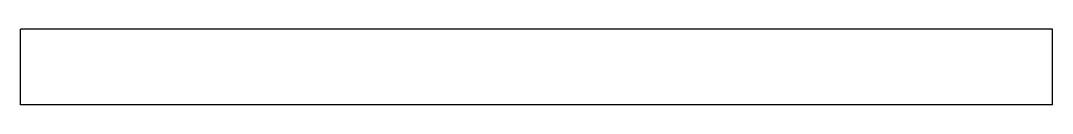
# Model space of a CAD drawing. Header units: millimetres. Extents: x -340 to 340, y -35 to 15.
import ezdxf

# ---------------------------------------------------------------- set-up
doc = ezdxf.new("R2010")
doc.units = ezdxf.units.MM

msp = doc.modelspace()

# ---------------------------------------------------------------- linework, layer by layer
at = {"color": 7, "linetype": 'Continuous', "lineweight": 25}
for p, q in [((340, 15), (-340, 15)), ((-340, -35), (-340, 15)), ((340, -35), (340, 15)), ((340, -35), (-340, -35))]:
    msp.add_line(p, q, dxfattribs=at)

doc.saveas('drawing.dxf')
